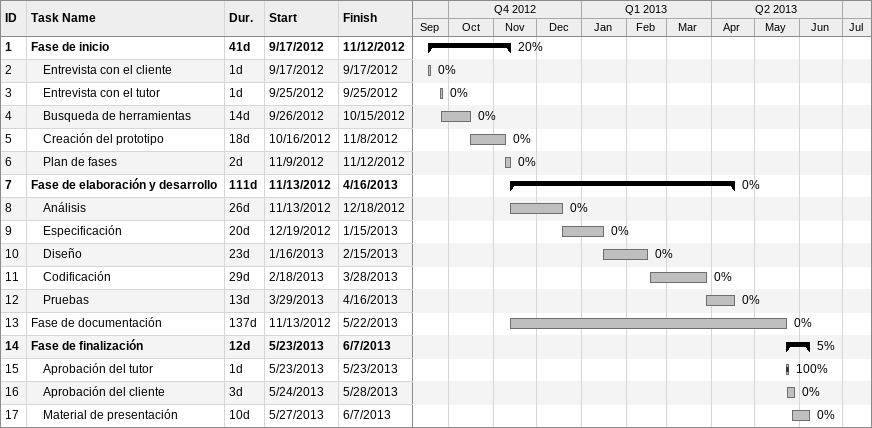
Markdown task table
| ID | Level | Task | Duration | Start | Finish | % complete |
|---|---|---|---|---|---|---|
| 1 | 1 | **Fase de inicio** | 41d | 2012-09-17 | 2012-11-12 | 20 |
| 2 | 2 | Entrevista con el cliente | 1d | 2012-09-17 | 2012-09-17 | 0 |
| 3 | 2 | Entrevista con el tutor | 1d | 2012-09-25 | 2012-09-25 | 0 |
| 4 | 2 | Busqueda de herramientas | 14d | 2012-09-26 | 2012-10-15 | 0 |
| 5 | 2 | Creación del prototipo | 18d | 2012-10-16 | 2012-11-08 | 0 |
| 6 | 2 | Plan de fases | 2d | 2012-11-09 | 2012-11-12 | 0 |
| 7 | 1 | **Fase de elaboración y desarrollo** | 111d | 2012-11-13 | 2013-04-16 | 0 |
| 8 | 2 | Análisis | 26d | 2012-11-13 | 2012-12-18 | 0 |
| 9 | 2 | Especificación | 20d | 2012-12-19 | 2013-01-15 | 0 |
| 10 | 2 | Diseño | 23d | 2013-01-16 | 2013-02-15 | 0 |
| 11 | 2 | Codificación | 29d | 2013-02-18 | 2013-03-28 | 0 |
| 12 | 2 | Pruebas | 13d | 2013-03-29 | 2013-04-16 | 0 |
| 13 | 1 | Fase de documentación | 137d | 2012-11-13 | 2013-05-22 | 0 |
| 14 | 1 | **Fase de finalización** | 12d | 2013-05-23 | 2013-06-07 | 5 |
| 15 | 2 | Aprobación del tutor | 1d | 2013-05-23 | 2013-05-23 | 100 |
| 16 | 2 | Aprobación del cliente | 3d | 2013-05-24 | 2013-05-28 | 0 |
| 17 | 2 | Material de presentación | 10d | 2013-05-27 | 2013-06-07 | 0 |
